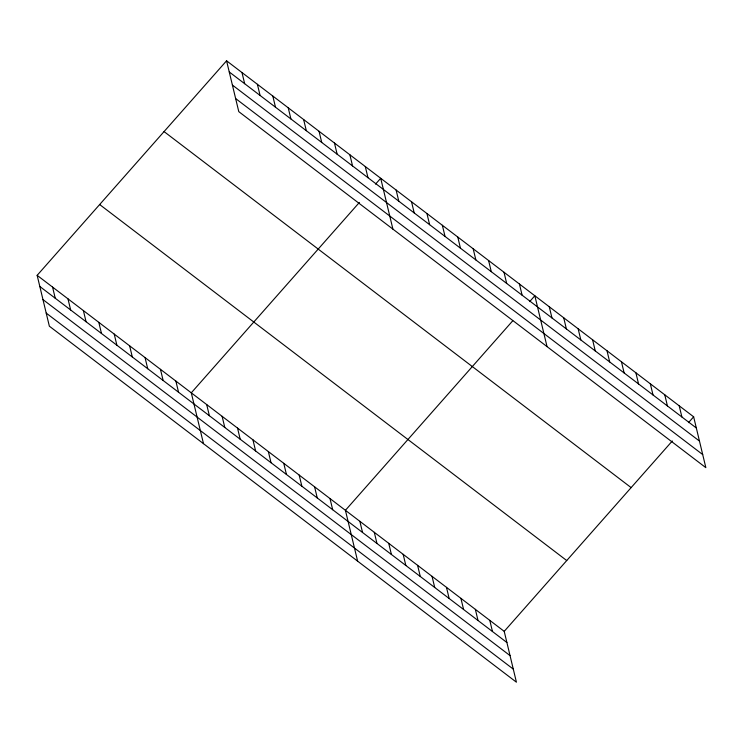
<?xml version="1.0" encoding="UTF-8"?>
<svg xmlns="http://www.w3.org/2000/svg" width="743" height="743" viewBox="0 0 743 743"><rect width="100%" height="100%" fill="white"/><g stroke="black" fill="none" stroke-linecap="round" stroke-linejoin="round"><path stroke-width="1.11" d="M37.15 275.337L504.218 631.355L516.431 682.204L49.354 326.186L37.15 275.337L226.569 60.796L693.646 416.814L705.85 467.663L238.782 111.645L226.569 60.796M359.38 202.44L191.285 392.824L203.489 443.673M375.559 184.115L380.704 178.283L392.908 229.132M512.772 320.753L345.421 510.311L357.624 561.16M529.694 301.602L534.839 295.77L547.043 346.619M504.218 631.355L672.313 440.971M688.492 422.646L693.646 416.814M229.253 71.96L696.321 427.977M232.392 85.055L699.469 441.073M235.633 98.55L702.702 454.567M164.064 131.595L631.132 487.612M99.655 204.539L566.733 560.556M39.834 286.492L506.902 642.519M42.973 299.596L510.042 655.614M46.215 313.091L513.283 669.109M679.204 405.808L681.888 416.972M664.771 394.812L667.446 405.966M650.329 383.806L653.013 394.96M635.897 372.8L638.571 383.964M621.454 361.795L624.139 372.958M607.022 350.789L609.697 361.952M592.589 339.783L595.264 350.947M578.147 328.787L580.831 339.941M563.714 317.781L566.389 328.935M549.272 306.775L551.956 317.939M519.422 284.021L522.106 295.185M504.014 272.272L506.689 283.436M488.597 260.524L491.281 271.687M473.18 248.775L475.864 259.939M457.772 237.026L460.446 248.19M442.354 225.278L445.038 236.441M426.946 213.529L429.621 224.692M411.529 201.78L414.213 212.944M396.121 190.032L398.796 201.195M489.786 620.349L492.46 631.513M475.353 609.344L478.028 620.507M365.287 166.534L367.971 177.698M460.911 598.338L463.595 609.501M349.879 154.785L352.553 165.949M446.478 587.341L449.153 598.496M334.461 143.037L337.146 154.2M432.036 576.336L434.72 587.49M319.053 131.288L321.728 142.452M417.603 565.33L420.278 576.494M303.636 119.539L306.32 130.703M403.161 554.324L405.845 565.488M288.228 107.791L290.903 118.954M388.728 543.319L391.403 554.482M272.811 96.042L275.486 107.206M374.296 532.313L376.97 543.477M257.394 84.293L260.078 95.457M359.853 521.307L362.538 532.471M241.986 72.545L244.661 83.708M330.003 498.562L332.688 509.717M314.586 486.814L317.27 497.968M299.178 475.065L301.853 486.219M283.761 463.316L286.445 474.471M268.353 451.568L271.028 462.722M252.936 439.819L255.62 450.973M237.528 428.07L240.203 439.224M222.111 416.321L224.795 427.476M206.693 404.573L209.377 415.727M175.868 381.075L178.552 392.23M160.46 369.327L163.135 380.481M145.043 357.578L147.727 368.732M129.626 345.829L132.31 356.984M114.218 334.081L116.892 345.235M98.8 322.332L101.485 333.486M83.392 310.583L86.067 321.738M67.975 298.835L70.659 309.989M52.567 287.086L55.242 298.24"/></g></svg>
